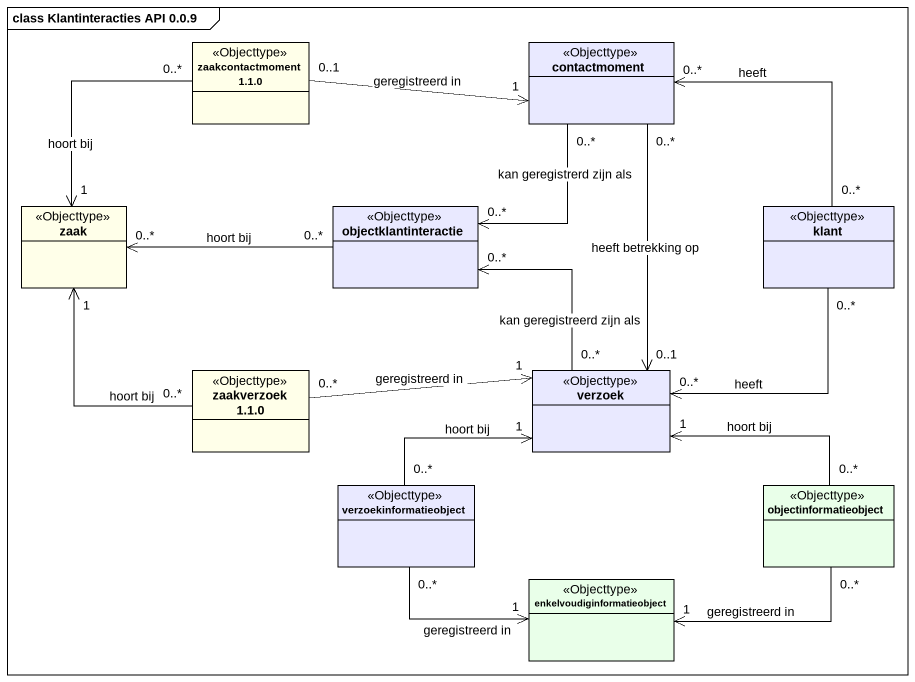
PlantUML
@startuml
mainframe class Klantinteracties API 0.0.9
hide circle
hide empty members
class "zaakcontactmoment 1.1.0" as zaakcontactmoment_1_1_0 <<Objecttype>> #FFFFE9
class contactmoment <<Objecttype>> #E9E9FF
class zaak <<Objecttype>> #FFFFE9
class objectklantinteractie <<Objecttype>> #E9E9FF
class klant <<Objecttype>> #E9E9FF
class "zaakverzoek 1.1.0" as zaakverzoek_1_1_0 <<Objecttype>> #FFFFE9
class verzoek <<Objecttype>> #E9E9FF
class verzoekinformatieobject <<Objecttype>> #E9E9FF
class objectinformatieobject <<Objecttype>> #E9FFE9
class enkelvoudiginformatieobject <<Objecttype>> #E9FFE9
zaakcontactmoment_1_1_0 "0..1" -right-> "1" contactmoment : geregistreerd in
contactmoment "0..*" --> "0..*" objectklantinteractie : kan geregistrerd zijn als
contactmoment "0..*" --> "0..1" verzoek : heeft betrekking op
zaak "1" <-up- "0..*" zaakcontactmoment_1_1_0 : hoort bij
zaak "1" <-- "0..*" zaakverzoek_1_1_0 : hoort bij
objectklantinteractie "0..*" -left-> "0..*" zaak : hoort bij
klant "0..*" -up-> "0..*" contactmoment : heeft
klant "0..*" --> "0..*" verzoek : heeft
zaakverzoek_1_1_0 "0..*" -right-> "1" verzoek : geregistreerd in
verzoek "0..*" -up-> "0..*" objectklantinteractie : kan geregistreerd zijn als
verzoek "1" <-left- "0..*" verzoekinformatieobject : hoort bij
verzoekinformatieobject "0..*" -right-> "1" enkelvoudiginformatieobject : geregistreerd in
objectinformatieobject "0..*" -left-> "1" verzoek : hoort bij
enkelvoudiginformatieobject "1" <-right- "0..*" objectinformatieobject : geregistreerd in
@enduml
